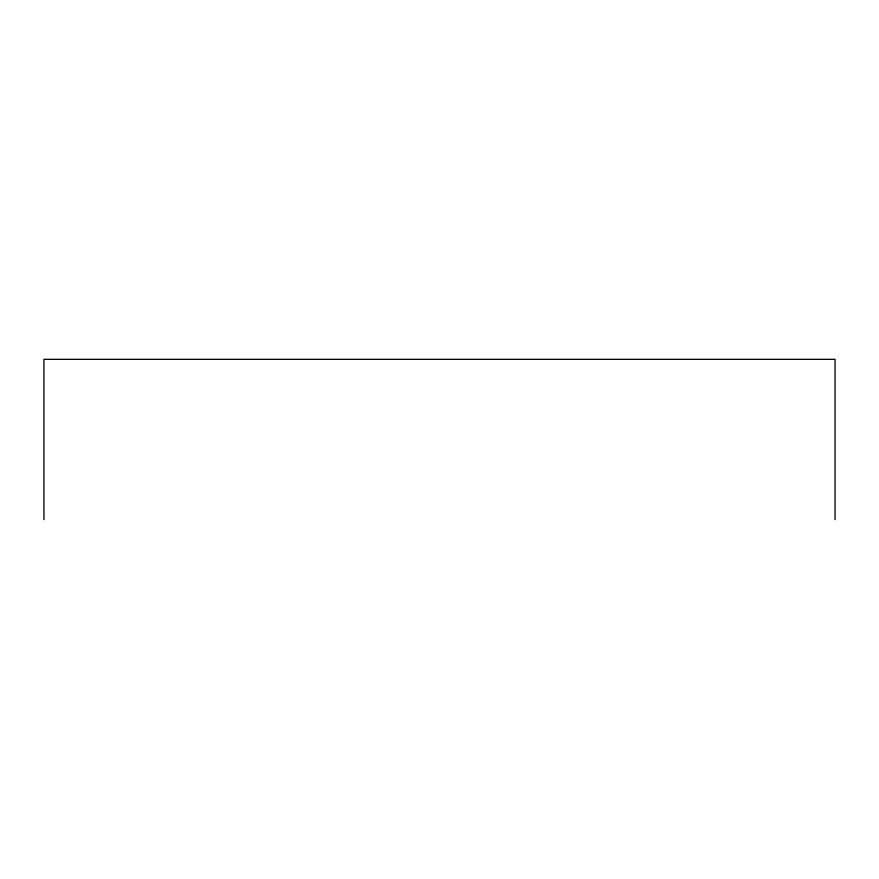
<?xml version="1.0" encoding="UTF-8"?>
<svg xmlns="http://www.w3.org/2000/svg" width="879" height="879" viewBox="0 0 879 879"><rect width="100%" height="100%" fill="white"/><g stroke="black" fill="none" stroke-linecap="round" stroke-linejoin="round"><path stroke-width="1.32" d="M835.05 519.665L835.05 359.335L43.95 359.335L43.95 519.665"/></g></svg>
